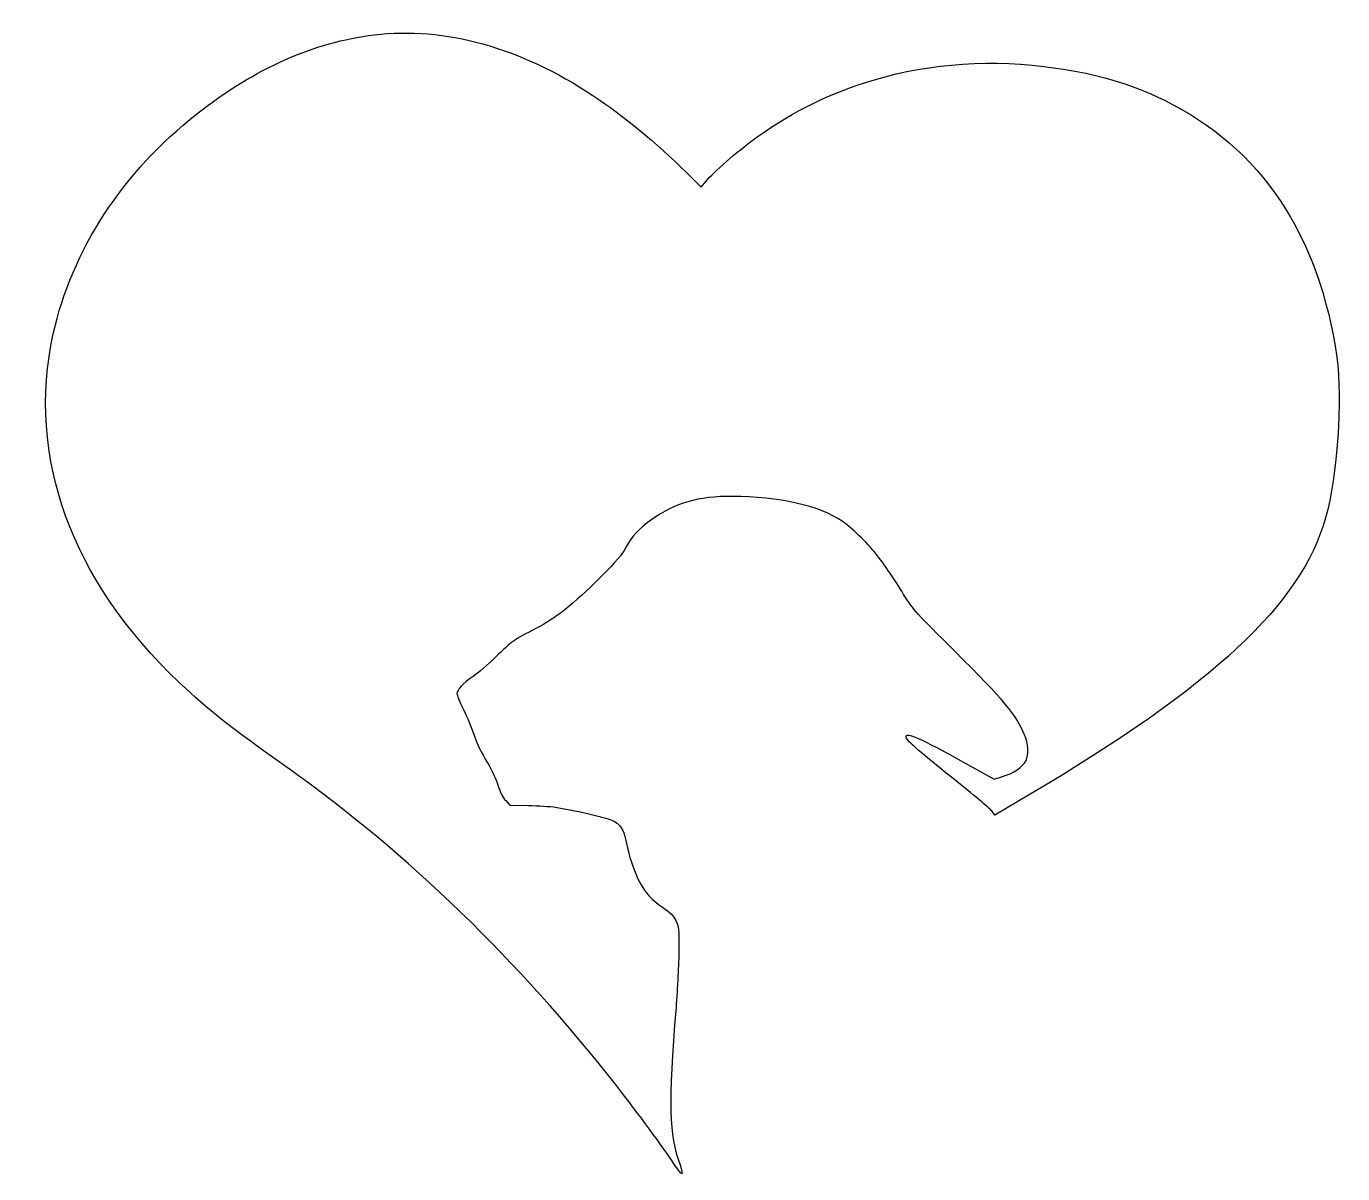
# Model space of a CAD drawing. Header units: centimetres. Extents: x -18.2 to 17.7, y -15.5 to 15.7.
import ezdxf

# ---------------------------------------------------------------- set-up
doc = ezdxf.new("R2010")
doc.units = ezdxf.units.CM
doc.header["$MEASUREMENT"] = 0
doc.layers.add('Layer 1', color=7, linetype='Continuous')

msp = doc.modelspace()

# ---------------------------------------------------------------- linework, layer by layer
at = {"layer": 'Layer 1'}
msp.add_open_spline([(-8.67833, 15.48694), (-10.33991, 15.28586), (-11.90625, 14.58736), (-13.51139, 13.33147), (-13.51139, 13.33147), (-15.5187, 11.76514), (-16.92275, 9.60966), (-17.4237, 7.33778), (-17.4237, 7.33778), (-18.15748, 3.99697), (-16.94039, 0.635), (-13.98059, -2.16605), (-13.98059, -2.16605), (-13.15156, -2.94569), (-12.69295, -3.30552), (-10.98903, -4.51908), (-10.98903, -4.51908), (-7.747, -6.82625), (-4.7625, -9.7155), (-2.07786, -13.14097), (-2.07786, -13.14097), (-1.4993, -13.87828), (-0.77258, -14.86253), (-0.51153, -15.26822), (-0.51153, -15.26822), (-0.41275, -15.41639), (-0.3175, -15.53986), (-0.29634, -15.53986), (-0.29634, -15.53986), (-0.27165, -15.53986), (-0.28928, -15.45167), (-0.3422, -15.3035), (-0.3422, -15.3035), (-0.64912, -14.46036), (-0.66676, -13.65956), (-0.45156, -11.00667), (-0.45156, -11.00667), (-0.41275, -10.5022), (-0.37748, -9.8037), (-0.37395, -9.45445), (-0.37395, -9.45445), (-0.37042, -8.84414), (-0.37395, -8.81239), (-0.45862, -8.64306), (-0.45862, -8.64306), (-0.52918, -8.50195), (-0.60326, -8.42787), (-0.81845, -8.2797), (-0.81845, -8.2797), (-0.97014, -8.17739), (-1.14653, -8.0257), (-1.21356, -7.94456), (-1.21356, -7.94456), (-1.48167, -7.61648), (-1.68628, -7.11553), (-1.82034, -6.46289), (-1.82034, -6.46289), (-1.88384, -6.14892), (-1.98262, -6.00428), (-2.20487, -5.9055), (-2.20487, -5.9055), (-2.35656, -5.83847), (-3.30906, -5.61975), (-3.7324, -5.55625), (-3.7324, -5.55625), (-3.87351, -5.53156), (-4.21218, -5.51392), (-4.48382, -5.51039), (-4.48382, -5.51039), (-4.48382, -5.51039), (-4.98124, -5.50333), (-4.98124, -5.50333), (-4.98124, -5.50333), (-4.98124, -5.50333), (-5.09413, -5.37633), (-5.09413, -5.37633), (-5.09413, -5.37633), (-5.17174, -5.29519), (-5.2423, -5.15055), (-5.3058, -4.95652), (-5.3058, -4.95652), (-5.35872, -4.79071), (-5.47866, -4.52966), (-5.57038, -4.37444), (-5.57038, -4.37444), (-5.80321, -3.98991), (-5.82438, -3.94405), (-6.00782, -3.45016), (-6.00782, -3.45016), (-6.09601, -3.2138), (-6.22654, -2.91394), (-6.2971, -2.78341), (-6.2971, -2.78341), (-6.36413, -2.65288), (-6.42057, -2.51177), (-6.42057, -2.46591), (-6.42057, -2.46591), (-6.42057, -2.35302), (-6.2724, -2.19074), (-5.98313, -1.99319), (-5.98313, -1.99319), (-5.84555, -1.90147), (-5.57038, -1.66511), (-5.37282, -1.47108), (-5.37282, -1.47108), (-4.94596, -1.05127), (-4.84365, -0.97719), (-4.28626, -0.69497), (-4.28626, -0.69497), (-3.73593, -0.41628), (-3.24909, -0.02822), (-2.51884, 0.70203), (-2.51884, 0.70203), (-2.06023, 1.16417), (-1.92617, 1.31939), (-1.81681, 1.52753), (-1.81681, 1.52753), (-1.66512, 1.82034), (-1.46756, 2.02847), (-1.11125, 2.28247), (-1.11125, 2.28247), (-0.46919, 2.73755), (0.14111, 2.91394), (1.0795, 2.91394), (1.0795, 2.91394), (2.34244, 2.91041), (3.46781, 2.65994), (4.07811, 2.23661), (4.07811, 2.23661), (4.31094, 2.07786), (4.76955, 1.63689), (4.9918, 1.35819), (4.9918, 1.35819), (5.21052, 1.08302), (5.52802, 0.61383), (5.80319, 0.15875), (5.80319, 0.15875), (5.98663, -0.14111), (6.12069, -0.28928), (7.14375, -1.30528), (7.14375, -1.30528), (8.50547, -2.65995), (8.81592, -3.03036), (9.04875, -3.5807), (9.04875, -3.5807), (9.15106, -3.82059), (9.16517, -4.12751), (9.08756, -4.2792), (9.08756, -4.2792), (8.9782, -4.48381), (8.77006, -4.62492), (8.42081, -4.72723), (8.42081, -4.72723), (8.42081, -4.72723), (8.2162, -4.7872), (8.2162, -4.7872), (8.2162, -4.7872), (8.2162, -4.7872), (7.45067, -4.36387), (7.45067, -4.36387), (7.45067, -4.36387), (6.16303, -3.65126), (5.82084, -3.49956), (5.82084, -3.63715), (5.82084, -3.63715), (5.82084, -3.72887), (6.03956, -3.9229), (7.10142, -4.77662), (7.10142, -4.77662), (7.63411, -5.19995), (8.10684, -5.59859), (8.1527, -5.65856), (8.1527, -5.65856), (8.1527, -5.65856), (8.24089, -5.76792), (8.24089, -5.76792), (8.24089, -5.76792), (8.24089, -5.76792), (9.15458, -5.22817), (9.15458, -5.22817), (9.15458, -5.22817), (14.18872, -2.26131), (16.59466, -0.01764), (17.25083, 2.32833), (17.25083, 2.32833), (17.57186, 3.48191), (17.7165, 5.54566), (17.55422, 6.70277), (17.55422, 6.70277), (17.09208, 10.01535), (15.46578, 12.43894), (12.85875, 13.70541), (12.85875, 13.70541), (11.90272, 14.16755), (11.05958, 14.41802), (9.89542, 14.58383), (9.89542, 14.58383), (8.17386, 14.83077), (6.51581, 14.72494), (4.953, 14.26633), (4.953, 14.26633), (3.83822, 13.94177), (2.73756, 13.40555), (1.76389, 12.71058), (1.76389, 12.71058), (1.32645, 12.40014), (0.64911, 11.81805), (0.41628, 11.55347), (0.41628, 11.55347), (0.41628, 11.55347), (0.22931, 11.3418), (0.22931, 11.3418), (0.22931, 11.3418), (0.22931, 11.3418), (-0.17638, 11.74397), (-0.17638, 11.74397), (-0.17638, 11.74397), (-0.99835, 12.55536), (-1.87677, 13.27855), (-2.71638, 13.83594), (-2.71638, 13.83594), (-4.69194, 15.14827), (-6.75569, 15.71977), (-8.67832, 15.48694), (-8.67832, 15.48694), (-8.67832, 15.48694), (-8.67833, 15.48694), (-8.67833, 15.48694)], degree=3, knots=[0, 0, 0, 0, 0.01724138, 0.01724138, 0.01724138, 0.01724138, 0.03448276, 0.03448276, 0.03448276, 0.03448276, 0.05172414, 0.05172414, 0.05172414, 0.05172414, 0.06896552, 0.06896552, 0.06896552, 0.06896552, 0.0862069, 0.0862069, 0.0862069, 0.0862069, 0.10344828, 0.10344828, 0.10344828, 0.10344828, 0.12068966, 0.12068966, 0.12068966, 0.12068966, 0.13793103, 0.13793103, 0.13793103, 0.13793103, 0.15517241, 0.15517241, 0.15517241, 0.15517241, 0.17241379, 0.17241379, 0.17241379, 0.17241379, 0.18965517, 0.18965517, 0.18965517, 0.18965517, 0.20689655, 0.20689655, 0.20689655, 0.20689655, 0.22413793, 0.22413793, 0.22413793, 0.22413793, 0.24137931, 0.24137931, 0.24137931, 0.24137931, 0.25862069, 0.25862069, 0.25862069, 0.25862069, 0.27586207, 0.27586207, 0.27586207, 0.27586207, 0.29310345, 0.29310345, 0.29310345, 0.29310345, 0.31034483, 0.31034483, 0.31034483, 0.31034483, 0.32758621, 0.32758621, 0.32758621, 0.32758621, 0.34482759, 0.34482759, 0.34482759, 0.34482759, 0.36206897, 0.36206897, 0.36206897, 0.36206897, 0.37931034, 0.37931034, 0.37931034, 0.37931034, 0.39655172, 0.39655172, 0.39655172, 0.39655172, 0.4137931, 0.4137931, 0.4137931, 0.4137931, 0.43103448, 0.43103448, 0.43103448, 0.43103448, 0.44827586, 0.44827586, 0.44827586, 0.44827586, 0.46551724, 0.46551724, 0.46551724, 0.46551724, 0.48275862, 0.48275862, 0.48275862, 0.48275862, 0.5, 0.5, 0.5, 0.5, 0.51724138, 0.51724138, 0.51724138, 0.51724138, 0.53448276, 0.53448276, 0.53448276, 0.53448276, 0.55172414, 0.55172414, 0.55172414, 0.55172414, 0.56896552, 0.56896552, 0.56896552, 0.56896552, 0.5862069, 0.5862069, 0.5862069, 0.5862069, 0.60344828, 0.60344828, 0.60344828, 0.60344828, 0.62068966, 0.62068966, 0.62068966, 0.62068966, 0.63793103, 0.63793103, 0.63793103, 0.63793103, 0.65517241, 0.65517241, 0.65517241, 0.65517241, 0.67241379, 0.67241379, 0.67241379, 0.67241379, 0.68965517, 0.68965517, 0.68965517, 0.68965517, 0.70689655, 0.70689655, 0.70689655, 0.70689655, 0.72413793, 0.72413793, 0.72413793, 0.72413793, 0.74137931, 0.74137931, 0.74137931, 0.74137931, 0.75862069, 0.75862069, 0.75862069, 0.75862069, 0.77586207, 0.77586207, 0.77586207, 0.77586207, 0.79310345, 0.79310345, 0.79310345, 0.79310345, 0.81034483, 0.81034483, 0.81034483, 0.81034483, 0.82758621, 0.82758621, 0.82758621, 0.82758621, 0.84482759, 0.84482759, 0.84482759, 0.84482759, 0.86206897, 0.86206897, 0.86206897, 0.86206897, 0.87931034, 0.87931034, 0.87931034, 0.87931034, 0.89655172, 0.89655172, 0.89655172, 0.89655172, 0.9137931, 0.9137931, 0.9137931, 0.9137931, 0.93103448, 0.93103448, 0.93103448, 0.93103448, 0.94827586, 0.94827586, 0.94827586, 0.94827586, 0.96551724, 0.96551724, 0.96551724, 0.96551724, 1, 1, 1, 1], dxfattribs=at)

doc.saveas('drawing.dxf')
